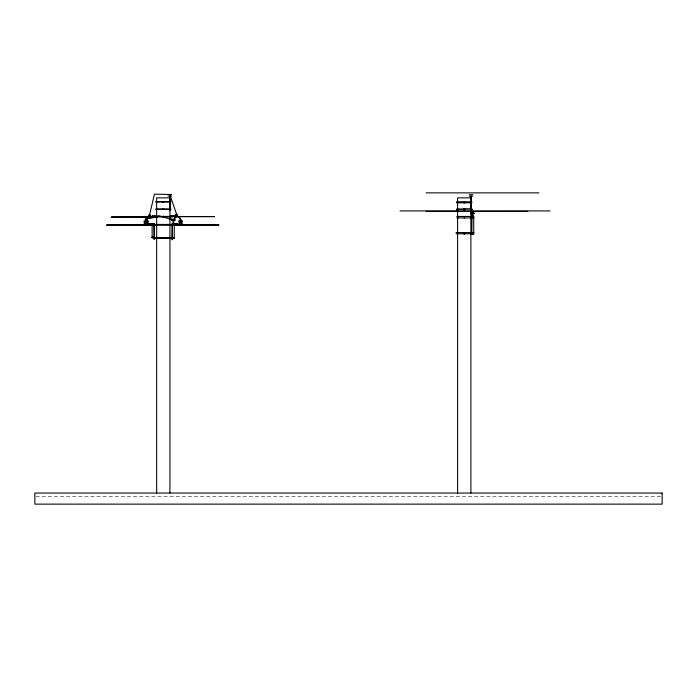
<?xml version="1.0" encoding="UTF-8"?>
<svg xmlns="http://www.w3.org/2000/svg" width="697" height="697" viewBox="0 0 697 697"><rect width="100%" height="100%" fill="white"/><g stroke="black" fill="none" stroke-linecap="round" stroke-linejoin="round"><path stroke-width="0.52" stroke-dasharray="3.48 2.61" d="M35.939 496.743L662.15 496.743"/><path stroke-width="1.05" d="M173.239 224.931C172.455 224.722 172.525 224.965 172.969 224.469M173.222 225.227L172.551 225.192L173.239 224.486L173.048 225.07L172.307 224.643L173.117 224.782M173.065 224.713L172.29 224.843L173.109 224.931M173.065 225.009L172.386 224.695L172.978 224.939M172.786 224.957L172.351 224.713L172.725 224.957M172.804 224.652L172.316 224.713L172.978 224.809M152.547 216.305C152.582 218.841 151.345 214.362 152.495 216.68C152.687 216.61 153.601 216.462 153.392 216.671M153.096 216.018L152.765 217.098L152.957 216.018M153.967 216.671C154.264 216.122 153.253 216.68 153.575 216.567M153.262 225.392C156.18 224.146 151.432 224.748 154.281 224.983M154.49 216.131C154.063 216.837 153.967 216.514 153.932 216.697M154.76 216.07C155.3 218.213 154.682 214.885 154.734 217.168C155.335 215.085 154.168 217.664 154.473 216.558M155.065 217.168L155.37 216.018L154.978 217.176M464.324 209.422L464.35 209.422M152.495 216.262L152.887 217.211L152.521 216.018M154.298 224.722L152.965 224.582L152.965 225.061L153.323 224.582L152.617 224.434L153.235 224.434M154.429 216.236L154.281 217.168M154.9 216.401L154.751 216.671M155.265 216.375L155.387 216.567M174.503 224.286L174.093 225.157L174.442 224.042L174.581 225.436L174.903 224.042L175.043 225.436L175.365 224.042L175.043 225.436L174.442 224.042M174.799 224.164L174.477 225.392L174.903 224.042M175.034 225.427L174.964 224.286M177.212 224.042C176.21 226.011 176.254 224.817 175.827 224.042C175.435 225.253 176.088 225.802 176.158 224.059C176.716 225.723 176.419 224.451 176.707 224.338C176.968 226.351 176.62 224.478 177.238 224.12C177.866 226.551 176.768 223.319 177.334 224.512M176.306 225.392L176.838 224.39M177.09 224.242L177.334 225.436L177.055 224.12L176.768 225.392L176.629 224.042M456.727 209.579L456.692 209.579M456.692 202.287L456.727 202.217M471.59 202.217L471.625 202.287M152.992 216.157L153.488 216.828M153.401 217.002L152.939 216.671M153.932 216.793C153.174 217.081 153.863 215.922 153.34 217.211M154.028 216.567L153.863 216.018L154.229 216.906M155.457 217.211L155.823 216.018L155.71 216.906M171.105 216.384C171.932 215.774 171.305 217.961 170.922 215.721C171.88 218.823 170.713 214.162 171.018 216.532M172.237 216.34C172.194 215.495 172.926 215.26 172.176 216.776C171.654 214.301 171.767 218.466 171.837 215.652M173.204 215.809C173.213 215.478 173.518 217.795 173.658 215.434M173.71 216.279C173.492 214.693 174.694 217.325 174.285 216.009C174.259 216.096 173.919 214.842 174.424 215.974M154.316 224.817L153.523 224.965M153.479 224.957L154.325 224.887M154.133 224.722L153.305 224.704L153.776 224.957M153.392 225.218L152.608 225.227L154.011 225.209L153.828 224.425L154.246 224.913L153.532 224.87M154.934 216.218L154.934 216.567M173.858 224.042C173.126 225.854 173.806 225.392 173.858 224.042C174.389 225.741 173.989 225.375 174.328 224.059M174.686 224.983L174.581 225.436L174.72 224.286M174.677 225.244L174.494 225.183M175.243 224.042L175.505 225.436L175.374 224.059L175.017 225.244L175.025 224.512M176.742 224.059C176.629 225.166 175.871 224.643 175.818 224.478C175.862 224.39 174.895 226.011 175.888 224.286M175.905 224.939L175.836 225.436L175.6 224.242M176.289 224.146L176.524 225.244L176.724 224.12M176.568 224.286L176.742 225.427L176.864 224.478M148.566 224.739C148.897 223.223 147.773 225.262 148.923 225.358M149.846 225.392C151.667 221.594 150.16 227.57 150.055 224.408C149.846 227.257 148.339 221.419 149.106 225.175M149.106 224.033C149.324 226.272 149.628 223.58 149.655 224.722C149.019 226.028 150.16 222.683 150.238 225.227C150.97 224.782 151.432 223.99 151.327 225.087M149.933 225.401L149.515 224.068M150.003 225.27C150.195 222.953 150.587 226.002 149.777 224.242M151.65 224.138C152.321 226.995 150.996 222.456 151.38 225.419M151.153 224.242C150.9 225.75 152.809 224.373 152.059 225.392M151.841 224.338L151.711 225.436M170.809 216.305L155.666 216.68M152.983 225.061L153.096 224.582L153.192 225.061M153.113 225.061L153.192 224.582L153.331 225.061M171.366 216.331L171.375 215.669L171.732 216.418M171.601 216.479C172.647 214.179 171.584 218.361 171.375 215.669M173.292 216.096C172.56 217.542 172.839 214.99 172.934 215.782M149.141 225.026C148.6 223.319 149.332 226.342 149.994 224.033M149.907 224.312C149.376 226.342 149.785 222.909 150.36 225.305M149.881 225.297L150.247 224.469M150.404 225.079L150.43 224.242M150.831 225.41L150.273 224.225M150.883 224.573L150.822 225.323L150.822 224.033M150.36 224.138C150.456 225.114 151.136 224.704 150.996 224.843M151.293 225.427L151.406 224.495L151.815 225.384M151.467 224.242L151.014 225.218L151.371 224.033L152.242 225.497M151.502 224.817C151.728 224.085 152.329 225.375 151.38 224.338M152.094 224.87L152.26 225.018M148.566 224.634C148.992 225.549 148.775 223.72 148.374 224.425M149.419 224.033L149.01 225.087M153.497 224.722L153.845 224.957M175.261 224.286C175.696 225.279 175.104 224.53 174.964 224.765M175.949 224.983L175.844 224.164M173.335 215.547L173.649 216.558M172.717 225.201L172.821 224.46M174.233 215.373L174.407 216.392M173.753 225.218L173.841 224.634M176.977 225.244L177.082 224.382L176.82 225.026M149.567 225.192C149.053 223.449 148.958 225.924 148.653 224.277M148.801 224.295L149.184 225.218L149.324 224.8M150.343 225.288L150.325 224.382M150.648 224.373L150.578 225.227L150.77 224.164M151.031 224.8L150.883 224.242M151.789 225.105L152.016 224.521M150.116 224.46L150.238 225.227L149.977 224.512M150.526 225.087L150.822 224.312M150.857 225.105L151.284 224.312M151.737 224.242L151.327 225.366M152.242 225.157L151.963 224.817M471.73 209.701L471.721 209.109M174.206 225.218L173.875 224.164L174.198 225.026M174.555 225.218L174.189 224.478M175.836 225.436L153.479 225.166L153.479 224.434L175.844 224.425C176.123 224.896 176.271 224.207 176.402 225.427M150.073 224.695L150.116 225.114M154.298 216.671L154.359 216.053M471.93 232.894C471.721 234.314 472.191 231.334 473.733 232.798M149.236 224.303L149.202 225.227L149.376 224.53M172.29 215.556L172.194 216.767L172.516 215.948M149.567 224.321L149.768 225.218M170.826 216.933L171.035 216.375M152.669 216.305L152.338 217.063L152.164 216.262M154.673 217.211L154.333 216.122L154.481 216.567M170.887 216.462L171.009 216.087M171.375 216.07L171.436 216.549M172.795 215.739L172.786 216.654M173.178 215.974L173.187 215.451L173.509 216.079M173.64 215.922L173.962 216.026M174.093 215.87L174.224 215.329M148.766 224.382L148.87 225.227L148.853 224.478M175.714 224.164L175.871 225.183M149.489 224.896L149.864 225.14L149.811 224.547M150.622 224.739L150.805 225.305M173.631 225.131L173.954 224.12M149.689 225.018L149.811 224.931M172.69 216.288L172.865 215.495M174.198 215.983C173.875 216.767 173.405 214.502 174.023 216.506M175.609 224.983C175.374 225.671 175.531 224.146 175.749 225.183M174.416 224.756L174.869 224.756M175.792 224.756L175.644 224.286M177.238 224.634L177.308 224.983M152.66 216.418L152.286 217.098L152.068 216.122M172.046 215.965L172.342 216.445M174.119 224.922L174.006 225.436L173.893 224.451M175.766 224.286L176.419 225.288M149.446 225.192L149.097 224.399M151.354 224.573L151.519 225.018M148.461 224.53L148.409 225.114M148.888 224.669L148.923 224.913M170.817 216.933L155.858 216.828M176.114 224.765L176.245 225.209M176.498 225.079L176.507 224.347M173.745 224.478L173.997 224.059M176.367 225.209L176.167 224.277M174.267 224.634L174.023 225.227L173.936 224.739M176.768 224.634L176.829 225.209M174.607 224.765L174.903 224.146M174.93 225.392L174.982 224.939M174.128 225.436L173.91 224.521M148.801 224.547L148.958 224.033M172.211 216.723L171.985 216.131M149.315 224.504L149.385 224.931M151.266 225.331L151.066 224.6M155.152 217.098L154.333 216.445M146.788 219.416L146.788 218.649L159.108 215.669L173.178 220.113L173.178 223.685M145.516 219.581L145.516 218.806L157.104 217.142M153.087 224.434L154.011 224.425L154.011 225.209M426.146 192.869L538.903 192.869M167.942 194.489L171.636 194.489M469.177 194.716L472.862 194.716M167.942 195.97L171.636 195.97M469.177 196.197L472.862 196.197M155.797 201.546L170.87 201.546M456.683 201.773L471.886 201.773M155.797 202.06L170.87 202.06M456.683 202.81L471.886 202.81M471.756 208.769L464.254 208.769L464.254 210.076M155.797 208.926L170.608 208.926M456.683 208.926L464.254 208.926M155.797 209.44L170.608 209.44M456.683 210.076L471.756 210.076M400.034 210.921L458.365 210.921M550.064 210.921L471.015 210.956L471.015 196.197M426.146 211.4L527.681 211.4M470.736 212.759L472.226 212.759M472.958 212.759L473.882 212.759M470.675 213.247L474.361 213.247M470.675 213.691L474.361 213.691M176.507 214.057L170.129 195.465M176.28 214.206L176.733 214.206M149.716 214.258L154.446 194.167L169.789 194.489M175.609 214.772L177.404 214.772M148.879 214.937L150.369 214.937M175.609 215.068L177.404 215.068M148.879 215.225L150.369 215.225M175.705 215.373L177.299 215.373M148.966 215.521L150.282 215.521M175.705 215.678L177.299 215.678M148.966 215.809L150.282 215.809M148.879 216.105L150.369 216.105M175.609 215.983L177.404 215.983M148.879 216.392L151.223 216.758L148.121 217.133M177.404 216.279L174.755 216.488L214.571 216.601L175.409 216.697M456.805 216.453L471.407 216.453M471.852 216.479L473.733 216.479M148.121 216.854L111.224 217.055L150.447 217.133M456.805 217.934L471.407 217.934M471.852 217.934L473.733 217.934M471.634 218.117L473.733 218.117M471.634 218.3L471.407 216.087L473.516 216.305M180.488 219.024L180.488 219.398M146.414 219.416L147.154 219.416M180.114 219.398L180.854 219.398M145.15 219.581L145.891 219.581M180.218 219.703L180.959 219.703M171.523 219.79L175.217 219.79M171.523 220.147L175.217 220.147M171.706 220.435L174.651 220.435M179.007 220.757L181.961 220.757M145.307 220.783L148.261 220.783M144.044 220.94L146.997 220.94M179.112 221.062L182.065 221.062M145.307 221.524L148.261 221.524M179.007 221.498L181.961 221.498M144.044 221.681L146.997 221.681M179.112 221.803L182.065 221.803M145.481 222.265L148.086 222.265M179.181 222.238L181.786 222.238M144.209 222.421L146.823 222.421M179.286 222.543L181.891 222.543M145.481 222.996L148.086 222.996M179.181 222.979L181.786 222.979M144.209 223.162L146.823 223.162M179.286 223.284L181.891 223.284M145.307 223.737L148.261 223.737M179.007 223.711L181.961 223.711M144.044 223.894L146.997 223.894M174.259 223.911L172.377 223.911L172.159 239.873L172.159 223.685L174.259 223.685L174.259 238.147M146.152 224.103L146.675 224.103M152.12 224.103L154.002 224.103L154.22 239.48L154.22 223.911L152.12 223.911L152.12 237.755L154.002 237.755M179.112 224.016L182.065 224.016M144.889 224.268L145.333 224.268M181.02 224.39L180.218 224.39L180.218 225.122M145.307 224.478L148.261 224.843L107.669 225.114L147.337 225.209M181.961 224.451L178.083 224.817L218.963 225.026L179.295 225.122M144.044 224.634L145.9 224.634M181.778 224.896L218.675 225.105M179.007 225.192L181.778 224.817M146.074 225.375L106.406 225.079L146.997 224.634M154.002 225.828L154.446 225.898L154.446 223.685L152.338 223.911M456.091 232.545L473.733 232.624M456.091 233.774L471.956 233.774M471.852 233.87L473.733 233.87M471.634 234.053L473.733 234.053L473.733 216.305L471.634 216.305L471.634 234.358L471.852 216.305M152.12 237.146L154.22 237.146M152.12 237.337L154.002 237.337M152.12 237.564L154.22 237.564M155.928 237.712L171.079 237.712M172.159 237.886L174.259 237.886M172.377 238.147L174.259 238.069M155.928 238.226L171.079 238.226M173.03 224.478L173.117 225.436M151.711 224.138L151.685 224.896M169.833 218.074L173.37 219.79L173.37 223.685M180.645 218.623L177.718 216.776L174.773 216.601L173.475 220.113L173.475 223.685M180.593 218.928L177.177 215.669L173.736 219.79L173.736 223.685M152.678 217.011L152.521 216.445M171.941 216.009L172.22 216.54M171.61 216.053L171.68 216.314M177.038 224.756L177.334 225.436L177.012 224.634M176.663 225.183L176.568 224.739M177.413 224.939L177.09 224.042M471.73 209.109L471.721 209.736M463.914 233.155L463.871 233.155M153.654 224.425L153.793 225.209M153.61 224.425L153.532 225.218L153.436 224.425M472.888 213.247L472.888 218.117M472.514 213.247L472.514 218.117M472.409 213.247L472.409 216.175M472.122 209.231L472.122 209.727M472.035 213.247L472.035 216.175M471.39 196.197L471.39 210.956M470.893 493.058L470.893 197.861L457.607 197.861L457.607 493.058M464.672 201.773L464.672 202.81M464.664 208.769L464.664 210.076M464.672 232.545L464.672 233.774M464.498 208.769L464.498 210.076M464.507 232.545L464.507 233.774M464.42 201.773L464.42 202.81M464.411 208.769L464.411 210.076M464.333 216.453L464.333 217.934M464.42 232.545L464.42 233.774M464.254 232.545L464.254 233.774M464.089 201.773L464.089 202.81M464.071 232.545L464.071 233.774M463.984 232.545L463.984 233.774M463.836 201.773L463.836 202.81M463.836 208.926L463.836 210.076M463.801 232.545L463.801 233.774M457.833 216.453L457.833 217.934M179.931 224.451L179.931 225.192M173.117 237.973L173.117 238.688M171.636 224.661L171.636 225.436M170.896 209.004L170.896 209.501M170.904 237.973L170.904 238.688M170.155 195.97L170.155 210.729L169.789 195.97M169.937 493.058L169.937 197.861L156.659 197.861L156.659 493.058M163.821 237.712L163.821 238.226M163.717 201.546L163.717 202.06M163.699 208.926L163.699 209.44M163.708 216.305L163.708 216.828M163.656 237.712L163.656 238.226M163.551 201.546L163.464 202.06M163.455 208.926L163.542 209.44M163.464 216.305L163.551 216.828M163.568 237.712L163.568 238.226M163.403 237.712L163.403 238.226M163.298 201.546L163.298 202.06M163.298 208.926L163.298 209.44M163.298 216.305L163.298 216.828M163.298 237.712L163.298 238.226M163.054 201.546L163.133 202.06M163.133 208.926L163.054 209.44M163.133 216.305L163.054 216.828M163.142 237.712L163.054 238.226M162.889 201.546L162.889 202.06M162.889 208.926L162.889 209.44M162.889 216.305L162.889 216.828M162.898 237.712L162.898 238.226M155.475 237.511L155.475 238.226M154.734 224.678L154.734 225.41M153.262 237.511L153.262 238.226M149.672 216.392L149.672 217.133M146.945 218.649L146.928 219.416M146.414 224.478L146.414 225.209M145.673 218.806L145.699 219.581M145.15 224.634L145.15 225.375M464.568 209.353L464.568 209.283M471.46 209.335L471.46 209.335M456.108 233.077L456.108 233.077M456.378 233.077L456.378 233.077M456.944 209.431L456.944 209.431M463.906 209.44L463.906 209.379M464.15 209.44L464.158 209.379M464.141 233.094L464.15 233.025M464.324 233.094L464.324 233.025M464.577 233.094L464.577 233.025M471.651 233.077L471.651 233.077M471.834 202.217L471.834 202.217M173.3 224.634L173.265 225.087L173.292 224.634M662.15 493.058L34.85 493.058L34.85 504.131L662.15 504.131L662.15 493.058M173.597 224.512L173.109 224.478L173.597 224.512M464.089 210.076L464.089 208.926L464.002 210.076"/></g></svg>
